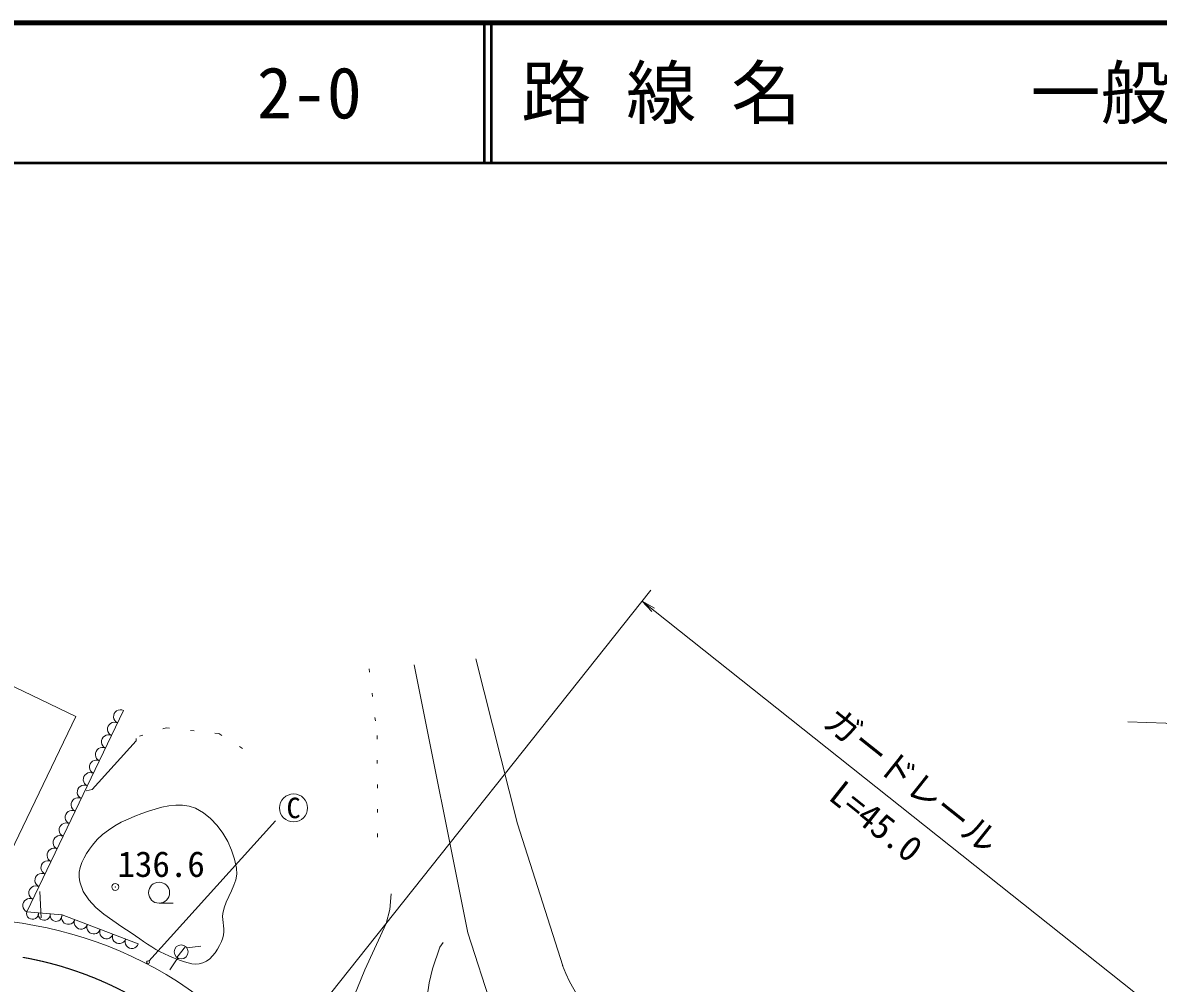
# Model space of a CAD drawing. Units: millimetres, scale not verified. Extents: x 40000 to 680000, y 20000 to 380000.
# Drawn here: x 144804 to 225856, y 311434 to 380000 of the extents above; entities that cross this region are included whole.
import ezdxf
from ezdxf.enums import TextEntityAlignment as Align

# ---------------------------------------------------------------- set-up
doc = ezdxf.new("R2010")
doc.units = ezdxf.units.MM
doc.header["$LTSCALE"] = 1000
doc.header["$PDMODE"] = 32
doc.header["$PDSIZE"] = 500
doc.linetypes.add('CHAIN', pattern=[18.5, 12, -1.5, 3.5, -1.5])
doc.linetypes.add('DOTTED', pattern=[1.75, 0.25, -1.5])
for name, color, linetype, lineweight in [('M-BGD', 7, 'Continuous', 13), ('M-BMK', 2, 'CHAIN', 13), ('M-STR-HTXT', 7, 'Continuous', 13), ('M-TTL', 2, 'Continuous', 140), ('M-TTL-LINE', 7, 'Continuous', 50)]:
    doc.layers.add(name, color=color, linetype=linetype, lineweight=lineweight)
doc.layers.add('M-TTL-TXT', color=7, linetype='Continuous')
doc.styles.add('ＭＳ ゴシック', font='')
doc.styles.get('ＭＳ ゴシック').set_extended_font_data('MS Gothic')

# ---------------------------------------------------------------- blocks, each defined once
blk = doc.blocks.new('広葉樹林')
at = {"color": 7, "linetype": 'Continuous', "lineweight": 13}
blk.add_line((0, 0), (1, 0), dxfattribs=at)
blk.add_circle((0, 0.75), 0.75, dxfattribs=at)
blk = doc.blocks.new('カーブミラー')
at = {"color": 7, "linetype": 'Continuous', "lineweight": 13}
blk.add_circle((0, 0), 1, dxfattribs=at)
at = {"color": 7, "style": 'ＭＳ ゴシック'}
blk.add_text('C', height=1.466, dxfattribs=at).set_placement((0, 0), align=Align.MIDDLE_CENTER)
blk = doc.blocks.new('電話柱1')
at = {"color": 7, "linetype": 'Continuous', "lineweight": 13}
for p, q in [((-1.203, 0.848), (-0.496, 0.14)), ((-0.516, 0.002), (0.484, 0.002)), ((1.475, 0.164), (0.478, 0.078))]:
    blk.add_line(p, q, dxfattribs=at)
blk.add_circle((-0.016, 0.002), 0.5, dxfattribs=at)
blk = doc.blocks.new('open_arrow')
at = {"color": 0, "linetype": 'Continuous', "lineweight": -2}
blk.add_lwpolyline([(7.5, 1.25), (0, 0), (7.5, -1.25)], dxfattribs=at)

msp = doc.modelspace()

# ---------------------------------------------------------------- linework, layer by layer
at = {"layer": 'M-BGD'}
for p, q in [((172755, 334174), (176584, 315027)), ((177157, 334596), (180122, 322807)), ((145095, 316538), (152003, 330917)), ((180122, 322807), (183351, 312671)), ((146034, 317980), (146119, 316117)), ((147610, 316312), (145095, 316538)), ((153054, 314248), (147610, 316312)), ((176584, 315027), (179512, 305941))]:
    msp.add_line(p, q, dxfattribs=at)
at = {"layer": 'M-BGD', "linetype": 'DOTTED'}
for p, q in [((169535, 333883), (170098, 329115)), ((153129, 329077), (155044, 329678)), ((155044, 329678), (158798, 329265)), ((158798, 329265), (161163, 327763)), ((170098, 329115), (170136, 321869))]:
    msp.add_line(p, q, dxfattribs=at)
at = {"layer": 'M-BGD'}
for points in [[(136730, 338525), (135606, 336179), (133898, 336998), (128695, 326133), (137932, 321709), (137491, 320789), (141386, 318925), (142009, 320227), (143366, 319577), (148590, 330486), (139230, 334968), (140149, 336888)], [(153157, 314614), (152538, 315044), (151887, 315471), (151232, 315906), (150600, 316363), (150021, 316854), (149522, 317394), (149131, 317994), (148877, 318668), (148829, 319010), (148844, 319356), (148914, 319703), (149030, 320047), (149183, 320382), (149365, 320705), (149566, 321011), (149778, 321296), (150124, 321689), (150508, 322047), (150926, 322371), (151372, 322663), (151839, 322925), (152321, 323159), (152812, 323366), (153307, 323549), (153772, 323708), (154254, 323861), (154745, 323995), (155241, 324097), (155734, 324154), (156219, 324153), (156688, 324081), (157137, 323924), (157702, 323601), (158218, 323187), (158682, 322699), (159089, 322151), (159436, 321557), (159717, 320931), (159928, 320289), (160065, 319644), (160079, 319232), (160008, 318828), (159875, 318428), (159703, 318030), (159515, 317633), (159335, 317233), (159185, 316828), (159089, 316416), (159073, 316200), (159080, 315982), (159102, 315762), (159128, 315543), (159150, 315324), (159157, 315108), (159140, 314896), (159089, 314689), (158985, 314415), (158861, 314140), (158716, 313872), (158550, 313618), (158362, 313385), (158152, 313181), (157919, 313012), (157662, 312887), (157408, 312820), (157147, 312805), (156881, 312831), (156613, 312890), (156344, 312971), (156077, 313066), (155815, 313167), (155560, 313262), (155239, 313387), (154924, 313527), (154615, 313682), (154312, 313850), (154014, 314028), (153723, 314216), (153437, 314412)]]:
    msp.add_lwpolyline(points, close=True, dxfattribs=at)
for points in [[(223673, 330087), (226383, 330003), (226806, 329833)], [(152892, 328902), (152892, 328733), (149759, 325261), (149336, 325177)], [(171095, 317811), (171011, 316710), (170757, 315694), (169233, 312392)], [(174821, 314339), (174567, 314001), (174059, 312477), (173805, 311461), (173551, 309683), (173551, 307058), (174059, 304772), (175329, 302401)], [(171180, 302909), (168725, 305365), (168217, 306296), (167963, 307227), (168217, 309937), (169233, 312392)]]:
    msp.add_lwpolyline(points, dxfattribs=at)
msp.add_circle((153751, 312943), 100, dxfattribs=at)
for centre, radius, start, end in [((151786, 330468), 498, 64.16832, 244.51077), ((151354, 329569), 498, 64.16832, 244.51077), ((150922, 328671), 498, 64.16832, 244.51077), ((150490, 327772), 498, 64.16832, 244.51077), ((150059, 326873), 498, 64.16832, 244.51077), ((149627, 325975), 498, 64.16832, 244.51077), ((149195, 325076), 498, 64.16832, 244.51077), ((148763, 324177), 498, 64.16832, 244.51077), ((148332, 323278), 498, 64.16832, 244.51077), ((147900, 322380), 498, 64.16832, 244.51077), ((147468, 321481), 498, 64.16832, 244.51077), ((147036, 320582), 498, 64.16832, 244.51077), ((146605, 319684), 498, 64.16832, 244.51077), ((146173, 318785), 498, 64.16832, 244.51077), ((145741, 317886), 498, 64.16832, 244.51077), ((145309, 316988), 498, 64.16832, 244.51077), ((145508, 316428), 427, 165.06513, 4.70024), ((146346, 316353), 427, 165.06513, 4.70024), ((147184, 316277), 427, 165.06513, 4.70024), ((148059, 316127), 485, 157.50445, 340.95104), ((140606, 287753), 28269, 53.58274, 113.22999), ((148966, 315783), 485, 157.50445, 340.95104), ((149873, 315438), 485, 157.50445, 340.95104), ((150781, 315094), 485, 157.50445, 340.95104), ((151688, 314750), 485, 157.50445, 340.95104), ((152595, 314406), 485, 157.50445, 340.95104), ((195233, 317208), 12716, 200.72343, 245.44907)]:
    msp.add_arc(centre, radius, start, end, dxfattribs=at)
msp.add_point((151410, 318314), dxfattribs=at)
at = {"layer": 'M-BMK'}
msp.add_arc((140472, 288665), 25000, 52.50018, 110.30748, dxfattribs=at)
at = {"layer": 'M-STR-HTXT'}
for p, q in [((166764, 310713), (189645, 339495)), ((189022, 338712), (225045, 310076)), ((153818, 313017), (162854, 323028))]:
    msp.add_line(p, q, dxfattribs=at)
at = {"layer": 'M-TTL'}
msp.add_line((680000, 380000), (40000, 380000), dxfattribs=at)
at = {"layer": 'M-TTL-LINE'}
for p, q in [((177750, 380000), (177750, 370000)), ((178250, 380000), (178250, 370000)), ((40000, 370000), (680000, 370000))]:
    msp.add_line(p, q, dxfattribs=at)

# ---------------------------------------------------------------- block references
at = {"layer": 'M-BGD', "xscale": 1000, "yscale": 1000}
for name, p in [('カーブミラー', (164137, 323951)), ('広葉樹林', (154537, 317151))]:
    msp.add_blockref(name, p, dxfattribs=at)
at = {"layer": 'M-BGD', "xscale": 1000, "yscale": 1000, "rotation": 231.63251}
msp.add_blockref('電話柱1', (156101, 313663), dxfattribs=at)
at = {"layer": 'M-STR-HTXT', "xscale": 133, "yscale": 133, "rotation": 321.5}
msp.add_blockref('open_arrow', (189022, 338712), dxfattribs=at)
at = {"layer": 'M-STR-HTXT', "rotation": 47.9}
msp.add_blockref('open_arrow', (153818, 313017), dxfattribs=at)

# ---------------------------------------------------------------- texts
at = {"layer": 'M-BGD', "style": 'ＭＳ ゴシック'}
msp.add_text('136.6', height=1833, dxfattribs=at).set_placement((151570, 318474), align=Align.BOTTOM_LEFT)
at = {"layer": 'M-STR-HTXT', "style": 'ＭＳ ゴシック'}
for s, p in [('ガードレール', (207345, 324785)), ('L=45.0', (204807, 321853))]:
    msp.add_text(s, height=1833, rotation=321.517, dxfattribs=at).set_placement(p, align=Align.BOTTOM_CENTER)
at = {"layer": 'M-TTL-TXT', "style": 'ＭＳ ゴシック'}
for s, p in [('路 線 名', (180380, 375000)), ('一般県道豊田三隅線', (216734, 375000)), ('2-0', (161521, 375000))]:
    msp.add_text(s, height=3666, dxfattribs=at).set_placement(p, align=Align.MIDDLE_LEFT)

doc.saveas('drawing.dxf')
